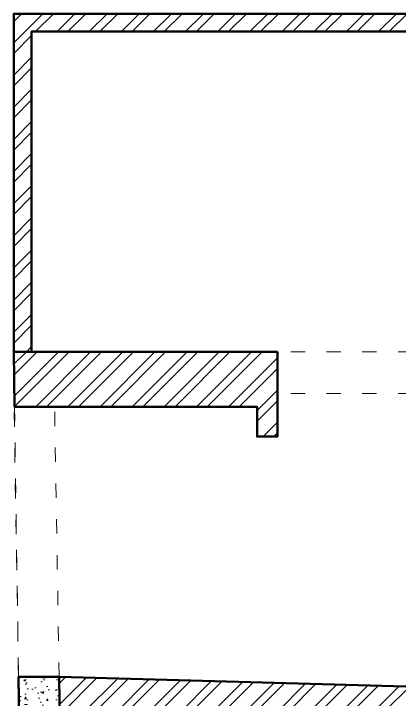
# Model space of a CAD drawing. Header units: millimetres. Extents: x 68727 to 319899, y -4876 to 265722.
# Drawn here: x 302898 to 306130, y 111497 to 117240 of the extents above; entities that cross this region are included whole.
import ezdxf

# ---------------------------------------------------------------- set-up
doc = ezdxf.new("R2010")
doc.units = ezdxf.units.MM
doc.linetypes.add('ACAD_ISO03W100', pattern=[30, 12, -18])
doc.linetypes.add('HIDDEN', pattern=[9.525, 6.35, -3.175])
for name, color, linetype, lineweight in [('HACH', 252, 'Continuous', 13), ('LS_DR_Plan Beam', 9, 'HIDDEN', 0), ('LS_DR_Wall', 7, 'Continuous', 35)]:
    doc.layers.add(name, color=color, linetype=linetype, lineweight=lineweight)
pattern_1 = [(45, (-526060.14, -97174.19), (-134.70384, 134.70384), []), (45, (-525970.34, -97174.19), (-134.70384, 134.70384), [])]

msp = doc.modelspace()

# ---------------------------------------------------------------- hatches: boundary and pattern name
at = {"layer": 'HACH'}
h = msp.add_hatch(dxfattribs=at)
h.set_pattern_fill('ANSI32', color=256, scale=20)
h.set_pattern_definition(pattern_1)
h.paths.add_polyline_path([(303047.9, 117089.6), (313283.9, 117089.6), (313283.9, 117239.6), (302897.9, 117239.6), (302897.9, 114407.6), (303047.9, 114407.6)])
h = msp.add_hatch(dxfattribs=at)
h.set_pattern_fill('ANSI32', color=256, scale=20)
h.set_pattern_definition(pattern_1)
h.paths.add_polyline_path([(304937.9, 113947.6), (304937.9, 113697.6), (305107.9, 113697.6), (305107.9, 114407.6), (302897.9, 114407.6), (302904.8, 113947.6)])
h = msp.add_hatch(dxfattribs=at)
h.set_pattern_fill('AR-CONC', color=256)
h.set_pattern_definition([(50, (-526060.14, -97174.19), (182.18467, -15.939086), [19.05, -209.55]), (355, (-526060.14, -97174.19), (-35.24342, 191.056845), [15.24, -167.640584]), (100.451445, (-526044.96, -97175.52), (146.941247, 175.117752), [16.19001, -178.090245]), (46.1842, (-526060.14, -97123.4), (271.07904, -42.04233), [28.575, -314.325]), (96.635558, (-526037.55, -97126.9), (237.40413, 247.426125), [24.28502, -267.13561]), (351.18415, (-526060.14, -97123.4), (237.40413, 247.42612), [22.85997, -251.45973]), (21, (-526034.74, -97136.09), (151.61439, -102.265198), [19.05, -209.55]), (326, (-526034.74, -97136.09), (61.80203, 184.187966), [15.24, -167.64]), (71.451445, (-526022.1, -97144.61), (213.41642, 81.92277), [16.19001, -178.089938]), (37.5, (-526060.14, -97174.19), (3.0886033, 84.555039), [0, -165.608, 0, -170.18, 0, -168.275]), (7.5, (-526060.14, -97174.19), (66.8196625, 100.180575), [0, -97.028, 0, -161.798, 0, -64.135]), (327.5, (-526116.78, -97174.19), (135.590595, -5.728744), [0, -63.5, 0, -198.12, 0, -262.89]), (317.5, (-526142.18, -97174.19), (148.129181, 25.426491), [0, -82.55, 0, -131.572, 0, -186.69])])
h.paths.add_polyline_path([(302938.4, 111685.6), (302947.5, 111065.7), (303287.6, 111065.6), (303278.4, 111685.6)])
h = msp.add_hatch(dxfattribs=at)
h.set_pattern_fill('ANSI32', color=256, scale=20)
h.set_pattern_definition(pattern_1)
h.paths.add_polyline_path([(306665, 111401.9), (306662.1, 111592), (303278.4, 111685.6), (303283, 111375.6)])
h.paths.add_polyline_path([(306864.2, 97979.9), (307024.3, 97979.9), (306994, 100021.1), (306833.9, 100021)])
h.paths.add_polyline_path([(306873.4, 93855), (307033.5, 93855), (307033.5, 97360), (306873.4, 97360)])
h.paths.add_polyline_path([(317338.9, 94335), (317498.9, 94335), (317498.9, 97309.6), (317338.9, 97309.6)])
h.paths.add_polyline_path([(317298.9, 97919.6), (317498.9, 97919.6), (317498.9, 100021.6), (317298.9, 100021.6)])
h.paths.add_polyline_path([(317308.9, 100631.6), (317498.9, 100631.6), (317498.9, 105510.6), (317308.9, 105510.6)])

# ---------------------------------------------------------------- linework, layer by layer
at = {"layer": 'LS_DR_Plan Beam', "linetype": 'ACAD_ISO03W100', "ltscale": 10, "transparency": 33554508}
for p, q in [((308639.9, 114407.6), (305107.9, 114407.6)), ((308639.9, 114057.6), (305107.9, 114057.6)), ((302938.4, 111679.9), (302900.8, 113941.9)), ((303278.4, 111685.6), (303240.8, 113947.6))]:
    msp.add_line(p, q, dxfattribs=at)
msp.add_lwpolyline([(302938.4, 111685.6), (303278.4, 111685.6), (303240.8, 113947.6), (302904.8, 113947.6)], close=True, dxfattribs=at)
at = {"layer": 'LS_DR_Wall', "lineweight": 50, "ltscale": 0.25}
msp.add_line((303278.4, 111685.6), (306662.1, 111592), dxfattribs=at)
for points in [[(306873.9, 114407.6), (313473.9, 114407.6), (313473.9, 117239.6), (302897.9, 117239.6), (302897.9, 114407.6), (305107.9, 114407.6)], [(313283.9, 114557.6), (313283.9, 117089.6), (303047.9, 117089.6), (303047.9, 114407.6)], [(307474.3, 97980), (307483.5, 97360), (306873.4, 97360), (306833.9, 100021), (303111.5, 100021), (302938.3, 111685.6), (303278.4, 111685.6), (303287.6, 111065.6), (303137.6, 111065.6), (303211.3, 106102.6), (303381.3, 106102.6), (303390.3, 105492.6), (303220.3, 105492.6), (303292.8, 100611.6), (303462.8, 100611.6), (303469.5, 100161.6), (306831.8, 100161.6), (306824.9, 100631), (307434.9, 100631), (307444, 100021), (306994, 100021), (307024.3, 97980), (307474.3, 97980)]]:
    msp.add_lwpolyline(points, dxfattribs=at)
for points in [[(305107.9, 114407.6), (302897.9, 114407.6), (302904.8, 113947.6), (304937.9, 113947.6), (304937.9, 113697.6), (305107.9, 113697.6)], [(303287.6, 111065.6), (302947.5, 111065.7), (302938.4, 111685.6), (303278.4, 111685.6)]]:
    msp.add_lwpolyline(points, close=True, dxfattribs=at)

doc.saveas('drawing.dxf')
